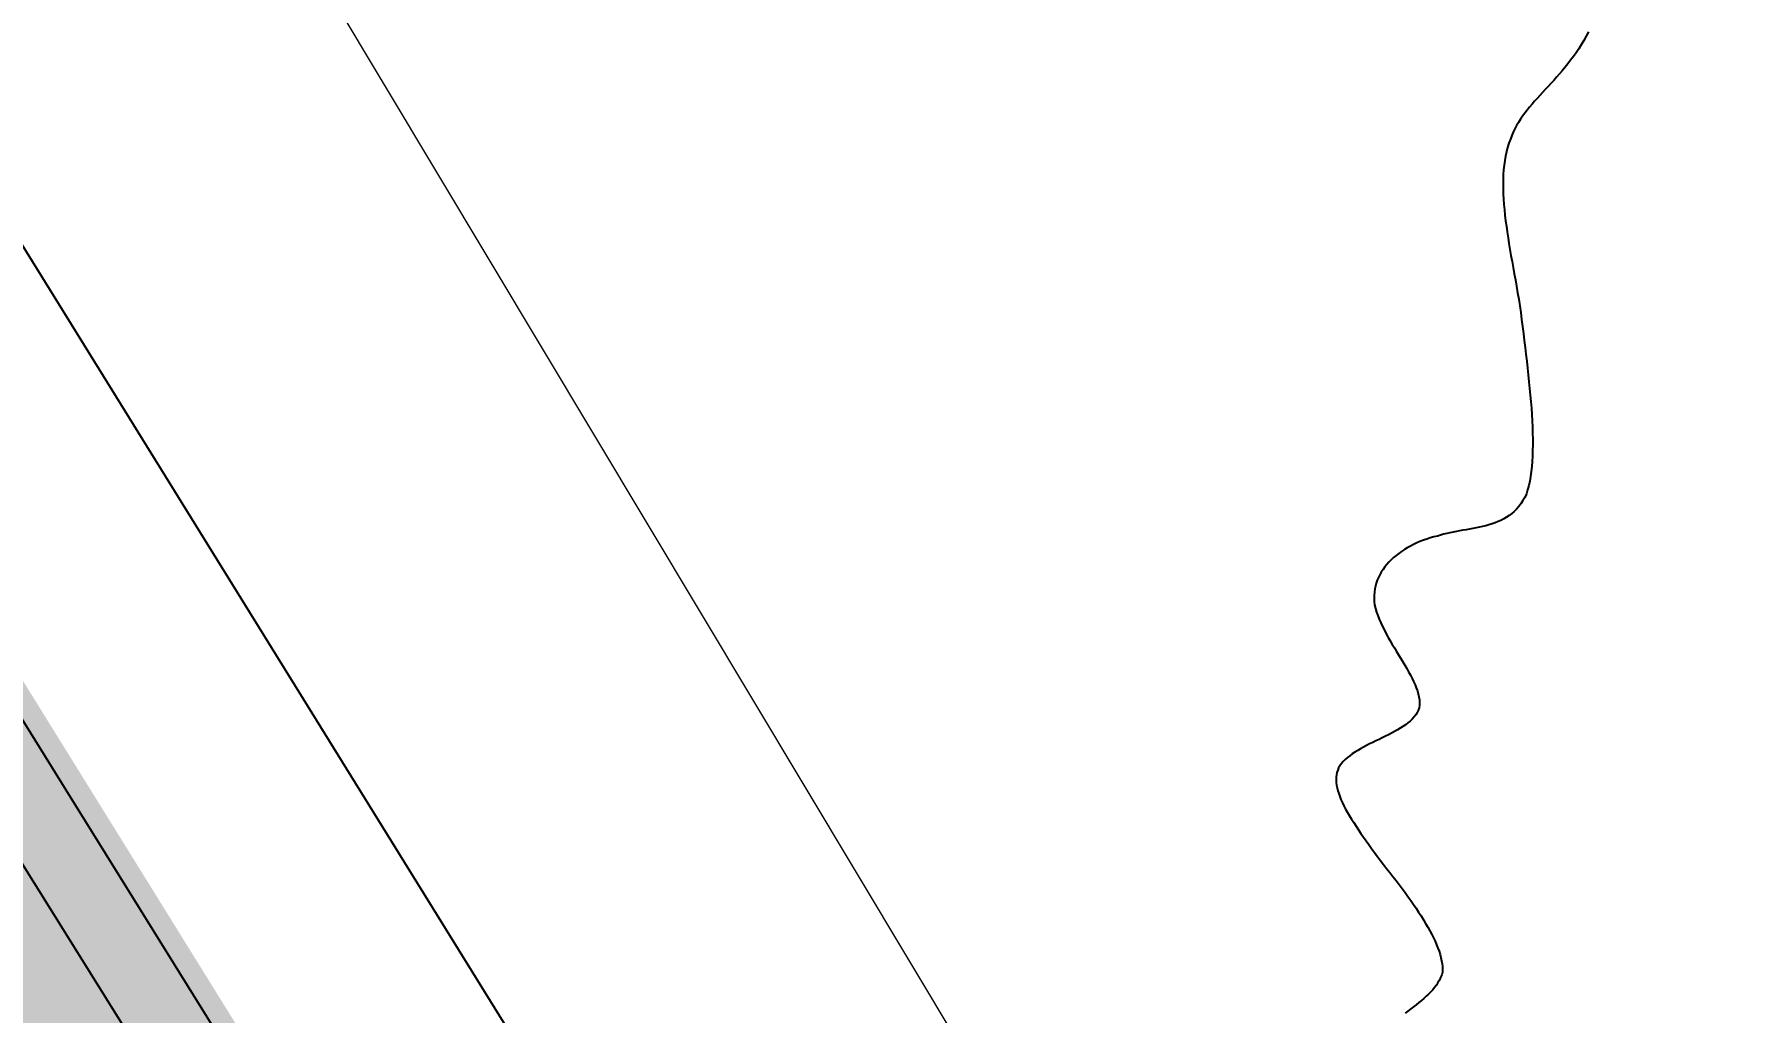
# Model space of a CAD drawing. Header units: metres. Extents: x 3 to 509016, y 4 to 6969473.
# Drawn here: x 507894.491 to 507896.852, y 6967177.483 to 6967178.844 of the extents above; entities that cross this region are included whole.
import ezdxf

# ---------------------------------------------------------------- set-up
doc = ezdxf.new("R2010")
doc.units = ezdxf.units.M
doc.layers.add('_PROP-BDY', color=6, linetype='Continuous', plot=False)
for name, color, linetype in [('C_TEXT_DIMS', 1, 'Continuous'), ('EWS_BATTER TOE', 252, 'Continuous'), ('HATCH_LANDSCAPE', 1, 'Continuous'), ('mga2020DR_UNLINED', 252, 'Continuous'), ('mga2020VEG_TREE', 252, 'Continuous'), ('XREF', 7, 'Continuous')]:
    doc.layers.add(name, color=color, linetype=linetype)
doc.layers.add('D_UG_PIPES', color=252, linetype='EXIST_SWD', lineweight=0)
doc.styles.add('ISOCP', font='isocp.shx')
doc.styles.get("Standard").update_dxf_attribs({"font": 'ARIALN.TTF'})
doc.linetypes.add('EXIST_SWD', pattern='A,5,-2.5,5,-2,["SWD",Standard,S=2.5,R=0,X=0,Y=-1.25],-8,5,-2.5,5,-2.5', length=37.5)
doc.dimstyles.new('ISOCP', dxfattribs={"dimtxt": 2.5, "dimasz": 3, "dimexe": 1.5, "dimexo": 5, "dimgap": 1.5, "dimtad": 1, "dimzin": 0, "dimdsep": 46, "dimtxsty": 'ISOCP', "dimcen": 1, "dimclrd": 256, "dimclre": 256, "dimclrt": 7, "dimadec": 0, "dimazin": 0, "dimtfac": 1, "dimtmove": 0, "dimatfit": 2, "dimfxl": 1, "dimtfill": 1, "dimtolj": 1, "dimtzin": 0, "dimlwd": -1, "dimlwe": -1, "dimarcsym": 0})

# ---------------------------------------------------------------- blocks, each defined once
blk = doc.blocks.new('XD_HATCH')
at = {"layer": 'HATCH_LANDSCAPE', "ltscale": 0.5}
h = blk.add_hatch(dxfattribs=at)
h.set_pattern_fill('GRASS', color=256, scale=0.05)
h.set_pattern_definition([(212.013854887, (0, 0), (-0.28538859865, -1.2375190291), [0.238125, -1.557926224]), (167.013854887, (0, 0), (-0.28538859868, -1.23751902925), [0.238125, -1.031875]), (257.013854887, (0, 0), (1.23751902925, -0.28538859868), [0.238125, -1.031875])])
edge = h.paths.add_edge_path()
edge.add_line((507834.6194, 6967286.6003), (507833.7745, 6967278.3766))
edge.add_line((507833.7745, 6967278.3766), (507834.4563, 6967266.5732))
edge.add_arc((507833.4405, 6967266.3882), 1.0325, -56.8269, 10.3208, ccw=False)
edge.add_line((507834.0055, 6967265.524), (507833.7027, 6967265.3348))
edge.add_line((507833.7027, 6967265.3348), (507831.8595, 6967265.8814))
edge.add_arc((507790.5773, 6967261.1965), 41.5471, 6.4744, 11.72996)
edge.add_arc((507652.9266, 6967269.5696), 178.3302, 0.023588, 2.717699)
edge.add_arc((507863.8943, 6967277.5885), 32.8409, 156.38178, 179.23816, ccw=False)
edge.add_line((507833.8043, 6967290.7459), (507834.868, 6967290.3037))
edge.add_line((507834.868, 6967290.3037), (507834.6194, 6967286.6003))
edge = h.paths.add_edge_path()
edge.add_line((507840.3758, 6967264.2031), (507839.0111, 6967268.6216))
edge.add_line((507839.0111, 6967268.6216), (507838.9485, 6967268.9634))
edge.add_line((507838.9485, 6967268.9634), (507838.9635, 6967269.4631))
edge.add_line((507838.9635, 6967269.4631), (507838.7986, 6967271.4707))
edge.add_line((507838.7986, 6967271.4707), (507838.5426, 6967271.9806))
edge.add_line((507838.5426, 6967271.9806), (507838.3277, 6967272.489))
edge.add_line((507838.3277, 6967272.489), (507838.1812, 6967272.9949))
edge.add_line((507838.1812, 6967272.9949), (507838.0533, 6967273.5))
edge.add_line((507838.0533, 6967273.5), (507837.435, 6967274.5364))
edge.add_line((507837.435, 6967274.5364), (507837.4424, 6967274.8298))
edge.add_line((507837.4424, 6967274.8298), (507837.523, 6967275.3334))
edge.add_line((507837.523, 6967275.3334), (507837.4511, 6967275.831))
edge.add_line((507837.4511, 6967275.831), (507837.4008, 6967276.3294))
edge.add_line((507837.4008, 6967276.3294), (507837.3858, 6967276.8292))
edge.add_line((507837.3858, 6967276.8292), (507837.3708, 6967277.329))
edge.add_line((507837.3708, 6967277.329), (507837.3559, 6967277.8288))
edge.add_line((507837.3559, 6967277.8288), (507837.2868, 6967278.3259))
edge.add_line((507837.2868, 6967278.3259), (507837.6201, 6967280.3039))
edge.add_line((507837.6201, 6967280.3039), (507837.7291, 6967281.2981))
edge.add_line((507837.7291, 6967281.2981), (507837.7573, 6967281.7976))
edge.add_line((507837.7573, 6967281.7976), (507837.7637, 6967283.3032))
edge.add_line((507837.7637, 6967283.3032), (507837.8004, 6967283.8019))
edge.add_line((507837.8004, 6967283.8019), (507837.9, 6967284.2949))
edge.add_line((507837.9, 6967284.2949), (507838.1892, 6967285.2728))
edge.add_line((507838.1892, 6967285.2728), (507838.2709, 6967285.7675))
edge.add_line((507838.2709, 6967285.7675), (507838.3266, 6967286.2645))
edge.add_line((507838.3266, 6967286.2645), (507837.056, 6967286.299))
edge.add_line((507837.056, 6967286.299), (507837.0835, 6967286.024))
edge.add_line((507837.0835, 6967286.024), (507836.2865, 6967278.3018))
edge.add_line((507836.2865, 6967278.3018), (507836.7877, 6967269.7623))
edge.add_line((507836.7877, 6967269.7623), (507836.9971, 6967265.9725))
edge.add_arc((507835.4372, 6967265.8975), 1.5617, -51.2364, 2.7548, ccw=False)
edge.add_line((507836.415, 6967264.6797), (507834.7625, 6967263.6386))
edge.add_line((507834.7625, 6967263.6386), (507834.4122, 6967261.6514))
edge.add_line((507834.4122, 6967261.6514), (507838.3369, 6967255.3696))
edge.add_arc((507838.6337, 6967255.5551), 0.35, 211.9938, 302.0004)
edge.add_line((507838.8192, 6967255.2583), (507843.102, 6967257.934))
edge.add_line((507843.102, 6967257.934), (507849.8852, 6967247.0769))
edge.add_line((507849.8852, 6967247.0769), (507845.6775, 6967244.448))
edge.add_arc((507845.8629, 6967244.1511), 0.35, 121.996, 211.996)
edge.add_line((507845.5661, 6967243.9657), (507846.3609, 6967242.6936))
edge.add_arc((507846.6577, 6967242.879), 0.35, 211.996, 301.996)
edge.add_line((507846.8432, 6967242.5822), (507851.0509, 6967245.2111))
edge.add_line((507851.0509, 6967245.2111), (507857.8321, 6967234.3573))
edge.add_line((507857.8321, 6967234.3573), (507858.9988, 6967232.4898))
edge.add_line((507858.9988, 6967232.4898), (507868.4293, 6967217.3956))
edge.add_line((507868.4293, 6967217.3956), (507869.595, 6967215.5298))
edge.add_line((507869.595, 6967215.5298), (507879.0265, 6967200.4339))
edge.add_line((507879.0265, 6967200.4339), (507880.1922, 6967198.5681))
edge.add_line((507880.1922, 6967198.5681), (507889.6237, 6967183.4722))
edge.add_line((507889.6237, 6967183.4722), (507890.8655, 6967181.6516))
edge.add_line((507890.8655, 6967181.6516), (507890.7894, 6967181.6064))
edge.add_line((507890.7894, 6967181.6064), (507900.2209, 6967166.5105))
edge.add_line((507900.2209, 6967166.5105), (507895.9381, 6967163.8347))
edge.add_arc((507896.1235, 6967163.5378), 0.35, 121.994, 211.996)
edge.add_line((507895.8267, 6967163.3524), (507896.6215, 6967162.0802))
edge.add_arc((507896.9183, 6967162.2657), 0.35, 211.9984, 301.996)
edge.add_line((507897.1038, 6967161.9689), (507901.3866, 6967164.6447))
edge.add_line((507901.3866, 6967164.6447), (507910.8181, 6967149.5487))
edge.add_line((507910.8181, 6967149.5487), (507906.5469, 6967146.8811))
edge.add_arc((507906.7649, 6967146.6028), 0.3535, 128.0734, 218.4885)
edge.add_line((507906.4882, 6967146.3828), (507907.8077, 6967145.0972))
edge.add_line((507907.8077, 6967145.0972), (507909.4019, 6967144.1738))
edge.add_line((507909.4019, 6967144.1738), (507911.1824, 6967145.0318))
edge.add_line((507911.1824, 6967145.0318), (507911.5938, 6967146.4662))
edge.add_line((507911.5938, 6967146.4662), (507913.3116, 6967147.5395))
edge.add_line((507913.3116, 6967147.5395), (507911.7607, 6967150.3145))
edge.add_line((507911.7607, 6967150.3145), (507911.3517, 6967151.1377))
edge.add_line((507911.3517, 6967151.1377), (507910.3123, 6967152.8466))
edge.add_line((507910.3123, 6967152.8466), (507910.0252, 6967153.2568))
edge.add_line((507910.0252, 6967153.2568), (507908.2386, 6967155.6779))
edge.add_line((507908.2386, 6967155.6779), (507906.8185, 6967157.7385))
edge.add_line((507906.8185, 6967157.7385), (507905.1467, 6967160.2314))
edge.add_line((507905.1467, 6967160.2314), (507902.6614, 6967164.5743))
edge.add_line((507902.6614, 6967164.5743), (507901.6885, 6967166.3247))
edge.add_line((507901.6885, 6967166.3247), (507890.3492, 6967184.5912))
edge.add_line((507890.3492, 6967184.5912), (507887.9238, 6967188.3817))
edge.add_line((507887.9238, 6967188.3817), (507882.2644, 6967197.2262))
edge.add_line((507882.2644, 6967197.2262), (507881.0853, 6967198.9492))
edge.add_line((507881.0853, 6967198.9492), (507875.2149, 6967208.1494))
edge.add_line((507875.2149, 6967208.1494), (507870.7184, 6967215.3627))
edge.add_line((507870.7184, 6967215.3627), (507864.5811, 6967226.2674))
edge.add_line((507864.5811, 6967226.2674), (507858.7045, 6967235.0792))
edge.add_line((507858.7045, 6967235.0792), (507856.2419, 6967238.7442))
edge.add_line((507856.2419, 6967238.7442), (507855.1022, 6967240.3904))
edge.add_line((507855.1022, 6967240.3904), (507854.8173, 6967240.8019))
edge.add_line((507854.8173, 6967240.8019), (507854.0618, 6967242.0986))
edge.add_line((507854.0618, 6967242.0986), (507852.576, 6967244.7077))
edge.add_line((507852.576, 6967244.7077), (507851.066, 6967247.3016))
edge.add_line((507851.066, 6967247.3016), (507849.5393, 6967249.8852))
edge.add_line((507849.5393, 6967249.8852), (507848.9949, 6967250.7242))
edge.add_line((507848.9949, 6967250.7242), (507848.7226, 6967251.1437))
edge.add_line((507848.7226, 6967251.1437), (507848.4401, 6967251.5567))
edge.add_line((507848.4401, 6967251.5567), (507847.8618, 6967252.3745))
edge.add_line((507847.8618, 6967252.3745), (507847.3356, 6967253.2249))
edge.add_line((507847.3356, 6967253.2249), (507845.7975, 6967255.8013))
edge.add_line((507845.7975, 6967255.8013), (507844.2186, 6967258.446))
edge.add_line((507844.2186, 6967258.446), (507842.8502, 6967261.0217))
edge.add_line((507842.8502, 6967261.0217), (507842.6112, 6967261.4614))
edge.add_line((507842.6112, 6967261.4614), (507842.0412, 6967262.2858))
edge.add_line((507842.0412, 6967262.2858), (507840.3758, 6967264.2031))
blk = doc.blocks.new('25027_BNP_Skygate Play-Sheet - 000101 - SITE PLAN')
at = {"layer": '_PROP-BDY'}
blk.add_line((-2401700.5, 3945943.9), (-2257300.5, 3945943.9), dxfattribs=at)
blk = doc.blocks.new('XE_ARCH')
at = {"xscale": 0.001, "yscale": 0.001, "zscale": 0.001, "rotation": 121.996}
blk.add_blockref('25027_BNP_Skygate Play-Sheet - 000101 - SITE PLAN', (509988.1258, 6971273.7702), dxfattribs=at)
blk = doc.blocks.new('XE_LOT BOUNDARY')
at = {"layer": '_PROP-BDY'}
blk.add_line((507914.1948, 6967146.1257), (507837.683, 6967268.5892), dxfattribs=at)
blk = doc.blocks.new('BAC V TREE')
for p, q in [((16.7039, 1.557), (16.6819, 1.5179)), ((16.7225, 1.5952), (16.7039, 1.557)), ((16.5881, 1.3744), (16.5635, 1.3413)), ((16.6123, 1.4084), (16.5881, 1.3744)), ((16.636, 1.4437), (16.6123, 1.4084)), ((16.6593, 1.4801), (16.636, 1.4437)), ((16.6819, 1.5179), (16.6593, 1.4801)), ((16.4629, 1.2184), (16.4374, 1.1896)), ((16.4883, 1.2479), (16.4629, 1.2184)), ((16.5136, 1.2782), (16.4883, 1.2479)), ((16.5387, 1.3093), (16.5136, 1.2782)), ((16.5635, 1.3413), (16.5387, 1.3093)), ((16.3367, 1.0794), (16.3121, 1.0528)), ((16.3616, 1.1063), (16.3367, 1.0794)), ((16.3868, 1.1336), (16.3616, 1.1063)), ((16.4121, 1.1613), (16.3868, 1.1336)), ((16.4374, 1.1896), (16.4121, 1.1613)), ((16.1959, 0.9213), (16.1745, 0.8948)), ((16.218, 0.9477), (16.1959, 0.9213)), ((16.2408, 0.9739), (16.218, 0.9477)), ((16.2641, 1.0001), (16.2408, 0.9739)), ((16.2879, 1.0264), (16.2641, 1.0001)), ((16.3121, 1.0528), (16.2879, 1.0264)), ((16.0974, 0.7854), (16.0805, 0.7569)), ((16.1153, 0.8134), (16.0974, 0.7854)), ((16.1341, 0.8409), (16.1153, 0.8134)), ((16.1539, 0.868), (16.1341, 0.8409)), ((16.1745, 0.8948), (16.1539, 0.868)), ((16.0249, 0.6354), (16.0115, 0.5988)), ((16.0369, 0.667), (16.0249, 0.6354)), ((16.0502, 0.6977), (16.0369, 0.667)), ((16.0648, 0.7276), (16.0502, 0.6977)), ((16.0805, 0.7569), (16.0648, 0.7276)), ((15.981, 0.4842), (15.9739, 0.4443)), ((15.9896, 0.5232), (15.981, 0.4842)), ((15.9998, 0.5614), (15.9896, 0.5232)), ((16.0115, 0.5988), (15.9998, 0.5614)), ((15.9608, 0.32), (15.959, 0.2769)), ((15.9639, 0.3622), (15.9608, 0.32)), ((15.9682, 0.4037), (15.9639, 0.3622)), ((15.9739, 0.4443), (15.9682, 0.4037)), ((15.959, 0.2769), (15.9584, 0.2331)), ((15.9584, 0.2331), (15.9589, 0.1885)), ((15.9589, 0.1885), (15.9604, 0.1432)), ((15.9604, 0.1432), (15.9629, 0.0971)), ((15.9629, 0.0971), (15.9664, 0.0502)), ((15.9664, 0.0502), (15.9707, 0.0026)), ((15.9707, 0.0026), (15.9759, -0.0458)), ((15.9759, -0.0458), (15.9818, -0.0949)), ((15.9818, -0.0949), (15.9884, -0.1447)), ((15.9884, -0.1447), (15.9956, -0.1952)), ((15.9956, -0.1952), (16.0034, -0.2464)), ((16.0034, -0.2464), (16.0117, -0.2984)), ((16.0117, -0.2984), (16.0205, -0.351)), ((16.0205, -0.351), (16.0297, -0.4043)), ((16.0297, -0.4043), (16.0392, -0.4583)), ((16.0392, -0.4583), (16.049, -0.513)), ((16.049, -0.513), (16.059, -0.5684)), ((16.059, -0.5684), (16.0691, -0.6244)), ((16.0691, -0.6244), (16.0794, -0.6811)), ((16.0794, -0.6811), (16.0896, -0.7384)), ((16.0896, -0.7384), (16.0999, -0.7963)), ((16.0999, -0.7963), (16.11, -0.8549)), ((16.11, -0.8549), (16.1177, -0.9168)), ((16.1177, -0.9168), (16.1254, -0.9789)), ((16.1254, -0.9789), (16.1331, -1.0412)), ((16.1331, -1.0412), (16.1409, -1.1034)), ((16.1409, -1.1034), (16.1486, -1.1657)), ((16.1486, -1.1657), (16.1562, -1.2279)), ((16.1562, -1.2279), (16.1637, -1.2899)), ((16.1637, -1.2899), (16.171, -1.3516)), ((16.171, -1.3516), (16.178, -1.4131)), ((16.178, -1.4131), (16.1847, -1.4742)), ((16.1847, -1.4742), (16.191, -1.5348)), ((16.191, -1.5348), (16.197, -1.5949)), ((16.197, -1.5949), (16.2025, -1.6543)), ((16.2025, -1.6543), (16.2075, -1.7131)), ((16.2075, -1.7131), (16.212, -1.7712)), ((16.212, -1.7712), (16.2158, -1.8284)), ((16.2158, -1.8284), (16.219, -1.8847)), ((16.219, -1.8847), (16.2215, -1.9401)), ((16.2215, -1.9401), (16.2233, -1.9944)), ((16.2233, -1.9944), (16.2243, -2.0476)), ((16.2244, -2.0996), (16.2236, -2.1503)), ((16.2243, -2.0476), (16.2244, -2.0996)), ((16.2191, -2.2477), (16.2153, -2.2942)), ((16.2219, -2.1997), (16.2191, -2.2477)), ((16.2236, -2.1503), (16.2219, -2.1997)), ((16.1972, -2.4242), (16.1887, -2.464)), ((16.2044, -2.3825), (16.1972, -2.4242)), ((16.2105, -2.3392), (16.2044, -2.3825)), ((16.2153, -2.2942), (16.2105, -2.3392)), ((16.1528, -2.5699), (16.1364, -2.5992)), ((16.1678, -2.5381), (16.1528, -2.5699)), ((16.179, -2.502), (16.1678, -2.5381)), ((16.1887, -2.464), (16.179, -2.502)), ((16.014, -2.732), (15.9902, -2.7479)), ((16.0369, -2.7145), (16.014, -2.732)), ((16.059, -2.6953), (16.0369, -2.7145)), ((16.08, -2.6743), (16.059, -2.6953)), ((16.0999, -2.6513), (16.08, -2.6743)), ((16.1187, -2.6264), (16.0999, -2.6513)), ((16.1364, -2.5992), (16.1187, -2.6264)), ((15.4827, -2.886), (15.4541, -2.8924)), ((15.5116, -2.8801), (15.4827, -2.886)), ((15.5408, -2.8746), (15.5116, -2.8801)), ((15.5701, -2.8693), (15.5408, -2.8746)), ((15.5996, -2.8642), (15.5701, -2.8693)), ((15.6291, -2.8592), (15.5996, -2.8642)), ((15.6587, -2.8541), (15.6291, -2.8592)), ((15.6881, -2.8488), (15.6587, -2.8541)), ((15.7175, -2.8432), (15.6881, -2.8488)), ((15.7466, -2.8372), (15.7175, -2.8432)), ((15.7755, -2.8308), (15.7466, -2.8372)), ((15.8041, -2.8237), (15.7755, -2.8308)), ((15.8323, -2.8159), (15.8041, -2.8237)), ((15.8601, -2.8073), (15.8323, -2.8159)), ((15.8874, -2.7977), (15.8601, -2.8073)), ((15.9141, -2.7871), (15.8874, -2.7977)), ((15.9401, -2.7754), (15.9141, -2.7871)), ((15.9655, -2.7623), (15.9401, -2.7754)), ((15.9902, -2.7479), (15.9655, -2.7623)), ((15.075, -3.0365), (15.0495, -3.0533)), ((15.1014, -3.0205), (15.075, -3.0365)), ((15.1287, -3.0054), (15.1014, -3.0205)), ((15.1567, -2.991), (15.1287, -3.0054)), ((15.1855, -2.9775), (15.1567, -2.991)), ((15.215, -2.9649), (15.1855, -2.9775)), ((15.2451, -2.9532), (15.215, -2.9649)), ((15.2758, -2.9424), (15.2451, -2.9532)), ((15.307, -2.9325), (15.2758, -2.9424)), ((15.3386, -2.9236), (15.307, -2.9325)), ((15.3707, -2.9156), (15.3386, -2.9236)), ((15.398, -2.9071), (15.3707, -2.9156)), ((15.4258, -2.8994), (15.398, -2.9071)), ((15.4541, -2.8924), (15.4258, -2.8994)), ((14.9182, -3.1699), (14.9004, -3.1919)), ((14.9372, -3.1487), (14.9182, -3.1699)), ((14.9574, -3.1282), (14.9372, -3.1487)), ((14.9788, -3.1083), (14.9574, -3.1282)), ((15.0013, -3.0892), (14.9788, -3.1083)), ((15.0249, -3.0709), (15.0013, -3.0892)), ((15.0495, -3.0533), (15.0249, -3.0709)), ((14.8235, -3.3366), (14.8161, -3.3628)), ((14.8325, -3.311), (14.8235, -3.3366)), ((14.8431, -3.2859), (14.8325, -3.311)), ((14.8553, -3.2615), (14.8431, -3.2859)), ((14.8689, -3.2377), (14.8553, -3.2615)), ((14.884, -3.2144), (14.8689, -3.2377)), ((14.9004, -3.1919), (14.884, -3.2144)), ((14.8043, -3.4444), (14.804, -3.4726)), ((14.804, -3.4726), (14.8056, -3.5013)), ((14.8064, -3.4167), (14.8043, -3.4444)), ((14.8104, -3.3895), (14.8064, -3.4167)), ((14.8161, -3.3628), (14.8104, -3.3895)), ((14.8056, -3.5013), (14.8092, -3.5304)), ((14.8092, -3.5304), (14.8172, -3.563)), ((14.8172, -3.563), (14.8269, -3.5955)), ((14.8269, -3.5955), (14.8382, -3.6281)), ((14.8382, -3.6281), (14.8509, -3.6606)), ((14.8509, -3.6606), (14.8648, -3.6931)), ((14.8648, -3.6931), (14.8798, -3.7255)), ((14.8798, -3.7255), (14.8959, -3.7578)), ((14.8959, -3.7578), (14.9127, -3.7901)), ((14.9127, -3.7901), (14.9303, -3.8221)), ((14.9303, -3.8221), (14.9484, -3.8541)), ((14.9484, -3.8541), (14.967, -3.8858)), ((14.967, -3.8858), (14.9858, -3.9174)), ((14.9858, -3.9174), (15.0048, -3.9488)), ((15.0048, -3.9488), (15.0237, -3.9799)), ((15.0237, -3.9799), (15.0425, -4.0108)), ((15.0425, -4.0108), (15.061, -4.0414)), ((15.061, -4.0414), (15.0791, -4.0717)), ((15.0791, -4.0717), (15.0966, -4.1017)), ((15.0966, -4.1017), (15.1134, -4.1313)), ((15.1134, -4.1313), (15.1294, -4.1606)), ((15.1294, -4.1606), (15.1443, -4.1896)), ((15.1443, -4.1896), (15.1581, -4.2181)), ((15.1581, -4.2181), (15.1707, -4.2462)), ((15.1707, -4.2462), (15.1818, -4.2739)), ((15.1818, -4.2739), (15.1914, -4.3011)), ((15.1914, -4.3011), (15.1992, -4.3279)), ((15.1992, -4.3279), (15.2053, -4.3541)), ((15.2053, -4.3541), (15.2093, -4.3799)), ((15.2093, -4.3799), (15.2112, -4.4051)), ((15.2112, -4.4051), (15.2109, -4.4297)), ((15.1449, -4.5531), (15.1265, -4.5707)), ((15.1616, -4.5348), (15.1449, -4.5531)), ((15.1764, -4.5158), (15.1616, -4.5348)), ((15.1892, -4.496), (15.1764, -4.5158)), ((15.1998, -4.4753), (15.1892, -4.496)), ((15.2081, -4.4538), (15.1998, -4.4753)), ((15.2109, -4.4297), (15.2081, -4.4538)), ((14.9053, -4.7074), (14.8772, -4.7212)), ((14.9331, -4.6935), (14.9053, -4.7074)), ((14.9604, -4.6793), (14.9331, -4.6935)), ((14.9871, -4.665), (14.9604, -4.6793)), ((15.013, -4.6503), (14.9871, -4.665)), ((15.0381, -4.6353), (15.013, -4.6503)), ((15.0621, -4.6199), (15.0381, -4.6353)), ((15.0849, -4.604), (15.0621, -4.6199)), ((15.1064, -4.5876), (15.0849, -4.604)), ((15.1265, -4.5707), (15.1064, -4.5876)), ((14.6325, -4.8493), (14.6088, -4.8649)), ((14.6572, -4.834), (14.6325, -4.8493)), ((14.6829, -4.8192), (14.6572, -4.834)), ((14.7094, -4.8047), (14.6829, -4.8192)), ((14.7365, -4.7904), (14.7094, -4.8047)), ((14.7642, -4.7764), (14.7365, -4.7904)), ((14.7922, -4.7625), (14.7642, -4.7764)), ((14.8205, -4.7487), (14.7922, -4.7625)), ((14.8489, -4.735), (14.8205, -4.7487)), ((14.8772, -4.7212), (14.8489, -4.735)), ((14.4781, -5.0099), (14.4714, -5.0307)), ((14.487, -4.9898), (14.4781, -5.0099)), ((14.4981, -4.9704), (14.487, -4.9898)), ((14.5115, -4.9517), (14.4981, -4.9704)), ((14.5277, -4.933), (14.5115, -4.9517)), ((14.5456, -4.915), (14.5277, -4.933)), ((14.5652, -4.8977), (14.5456, -4.915)), ((14.5863, -4.8811), (14.5652, -4.8977)), ((14.6088, -4.8649), (14.5863, -4.8811)), ((14.4641, -5.0743), (14.4635, -5.0971)), ((14.4635, -5.0971), (14.4647, -5.1205)), ((14.4668, -5.0522), (14.4641, -5.0743)), ((14.4647, -5.1205), (14.4677, -5.1446)), ((14.4714, -5.0307), (14.4668, -5.0522)), ((14.4677, -5.1446), (14.4725, -5.1693)), ((14.4725, -5.1693), (14.479, -5.1947)), ((14.479, -5.1947), (14.4871, -5.2206)), ((14.4871, -5.2206), (14.4968, -5.2471)), ((14.4968, -5.2471), (14.5079, -5.2743)), ((14.5079, -5.2743), (14.5204, -5.302)), ((14.5204, -5.302), (14.5343, -5.3303)), ((14.5343, -5.3303), (14.5495, -5.3591)), ((14.5495, -5.3591), (14.5659, -5.3885)), ((14.5659, -5.3885), (14.5834, -5.4185)), ((14.5834, -5.4185), (14.6021, -5.4489)), ((14.6021, -5.4489), (14.6217, -5.48)), ((14.6217, -5.48), (14.6423, -5.5115)), ((14.6423, -5.5115), (14.6637, -5.5435)), ((14.6637, -5.5435), (14.686, -5.576)), ((14.686, -5.576), (14.709, -5.609)), ((14.709, -5.609), (14.7327, -5.6425)), ((14.7327, -5.6425), (14.757, -5.6765)), ((14.757, -5.6765), (14.7819, -5.7109)), ((14.7819, -5.7109), (14.8072, -5.7458)), ((14.8072, -5.7458), (14.8329, -5.7811)), ((14.8329, -5.7811), (14.859, -5.8169)), ((14.859, -5.8169), (14.8878, -5.8533)), ((14.8878, -5.8533), (14.9165, -5.8898)), ((14.9165, -5.8898), (14.9448, -5.9261)), ((14.9448, -5.9261), (14.9729, -5.9624)), ((14.9729, -5.9624), (15.0006, -5.9986)), ((15.0006, -5.9986), (15.0279, -6.0346)), ((15.0279, -6.0346), (15.0547, -6.0705)), ((15.0547, -6.0705), (15.0809, -6.1062)), ((15.0809, -6.1062), (15.1066, -6.1417)), ((15.1066, -6.1417), (15.1317, -6.177)), ((15.1317, -6.177), (15.156, -6.212)), ((15.156, -6.212), (15.1797, -6.2467)), ((15.1797, -6.2467), (15.2025, -6.2811)), ((15.2025, -6.2811), (15.2245, -6.3151)), ((15.2245, -6.3151), (15.2456, -6.3488)), ((15.2456, -6.3488), (15.2657, -6.3821)), ((15.2657, -6.3821), (15.2848, -6.415)), ((15.2848, -6.415), (15.3029, -6.4474)), ((15.3029, -6.4474), (15.3198, -6.4794)), ((15.3198, -6.4794), (15.3356, -6.5109)), ((15.3356, -6.5109), (15.3502, -6.5418)), ((15.3502, -6.5418), (15.3634, -6.5723)), ((15.3634, -6.5723), (15.3754, -6.6021)), ((15.3754, -6.6021), (15.386, -6.6313)), ((15.386, -6.6313), (15.3951, -6.66)), ((15.3951, -6.66), (15.4028, -6.688)), ((15.4028, -6.688), (15.4089, -6.7153)), ((15.4089, -6.7153), (15.4134, -6.7419)), ((15.4169, -6.8173), (15.4091, -6.8422)), ((15.4134, -6.7419), (15.4163, -6.7678)), ((15.4163, -6.7678), (15.4175, -6.7929)), ((15.4175, -6.7929), (15.4169, -6.8173)), ((15.3289, -6.9751), (15.3108, -6.9951)), ((15.3459, -6.9545), (15.3289, -6.9751)), ((15.3615, -6.9334), (15.3459, -6.9545)), ((15.3757, -6.9117), (15.3615, -6.9334)), ((15.3885, -6.8893), (15.3757, -6.9117)), ((15.3996, -6.8661), (15.3885, -6.8893)), ((15.4091, -6.8422), (15.3996, -6.8661)), ((15.1572, -7.1279), (15.1326, -7.1466)), ((15.1814, -7.1093), (15.1572, -7.1279)), ((15.2049, -7.0906), (15.1814, -7.1093)), ((15.2278, -7.072), (15.2049, -7.0906)), ((15.2499, -7.0531), (15.2278, -7.072)), ((15.2712, -7.0341), (15.2499, -7.0531)), ((15.2915, -7.0148), (15.2712, -7.0341)), ((15.3108, -6.9951), (15.2915, -7.0148)), ((15.1075, -7.1654), (15.0822, -7.1844)), ((15.1326, -7.1466), (15.1075, -7.1654))]:
    blk.add_line(p, q)
blk = doc.blocks.new('XE_SURVEY')
at = {"layer": 'D_UG_PIPES', "flags": 128}
blk.add_lwpolyline([(507737.8917, 6967197.6082), (507744.6817, 6967190.0572), (507750.4007, 6967182.5842), (507757.9797, 6967174.4242), (507884.1827, 6967195.8602), (507889.3887, 6967187.5362), (507894.3787, 6967179.7732), (507899.8177, 6967170.7022), (507905.4267, 6967161.7712), (507910.6547, 6967153.5822), (507912.4017, 6967150.5652), (507914.9327, 6967149.7392), (507917.3447, 6967151.3102), (507935.8037, 6967113.2562), (507934.1207, 6967111.8182), (507934.0077, 6967109.3062), (507939.5287, 6967100.7872), (507944.8517, 6967091.9342), (507946.3797, 6967087.3432), (507942.6817, 6967080.3222), (507940.8767, 6967073.6582)], dxfattribs=at)
at = {"layer": 'mga2020DR_UNLINED'}
blk.add_polyline3d([(507890.6991, 6967200.5784, 5.3095), (507917.0056, 6967158.5361, 4.9247), (507917.0056, 6967158.5361, 4.9247), (507919.1786, 6967155.6551, 5.2167), (507918.4585, 6967152.3996, 5.0857), (507916.7436, 6967150.4757, 5.0478), (507914.1248, 6967149.5917, 5.1406), (507910.8669, 6967152.9771, 4.9437), (507908.1175, 6967156.5123, 5.0083), (507905.2456, 6967161.0117, 5.0172), (507902.2408, 6967166.0224, 4.9259), (507891.2965, 6967183.6766, 5.032), (507882.5668, 6967198.5479, 5.0826), (507872.8027, 6967214.6146, 5.104), (507866.3706, 6967225.1018, 4.915), (507858.6914, 6967237.5078, 5.0093), (507849.5586, 6967251.6025, 5.1308), (507842.9819, 6967261.7158, 5.1781), (507840.465, 6967268.6714, 4.7001)], dxfattribs=at)
at = {"layer": 'mga2020VEG_TREE', "xscale": 0.1554417355589352, "yscale": 0.1554417355589352, "zscale": 0.1554417355589352, "rotation": 0.001583333339407246}
blk.add_blockref('BAC V TREE', (507894.0545, 6967178.5986, 4.9796), dxfattribs=at)
blk = doc.blocks.new('*D31')
at = {"layer": 'C_TEXT_DIMS', "linetype": 'Continuous', "transparency": 16777216}
for p, q in [((507885.7195, 6967178.2618), (507884.4431, 6967177.4637)), ((507885.0155, 6967177.114), (507893.6763, 6967163.2613)), ((507895.0211, 6967163.3945), (507893.74, 6967162.5935))]:
    blk.add_line(p, q, dxfattribs=at)
at = {"layer": 'C_TEXT_DIMS', "transparency": 16777216}
for points in [[(507885.1003, 6967177.167), (507884.9307, 6967177.061), (507884.6974, 6967177.6228)], [(507893.7611, 6967163.3143), (507893.5915, 6967163.2083), (507893.9944, 6967162.7526)]]:
    blk.add_solid(points, dxfattribs=at)
at = {"layer": 'C_TEXT_DIMS', "color": 7, "transparency": 16777216, "insert": (507888.8795, 6967169.8961), "char_height": 0.5, "attachment_point": 5, "rotation": 122.0139, "style": 'ISOCP', "bg_fill": 3, "box_fill_scale": 1.1, "bg_fill_color": 256, "bg_fill_true_color": 13158600, "bg_fill_transparency": 0}
blk.add_mtext('\\A1;7 CAR BAYS ', dxfattribs=at)
at = {"layer": 'C_TEXT_DIMS', "color": 7, "transparency": 16777216, "insert": (507889.8807, 6967170.522), "char_height": 0.5, "attachment_point": 5, "rotation": 122.0139, "style": 'ISOCP', "bg_fill": 3, "box_fill_scale": 1.1, "bg_fill_color": 256, "bg_fill_true_color": 13158600, "bg_fill_transparency": 0}
blk.add_mtext('\\A1;@ 2.5m x 5.4m', dxfattribs=at)
blk = doc.blocks.new('XD_DESIGN_1')
at = {"layer": 'EWS_BATTER TOE'}
blk.add_polyline3d([(507892.1685, 6967181.6011, 5.0175), (507892.4323, 6967181.1764, 5.015), (507892.6962, 6967180.7517, 5.0124), (507892.9601, 6967180.327, 5.0099), (507893.224, 6967179.9023, 5.0073), (507893.4879, 6967179.4776, 5.0048), (507893.7518, 6967179.0529, 5.0022), (507894.0156, 6967178.6283, 4.9997), (507894.2795, 6967178.2036, 4.9971), (507894.5434, 6967177.7789, 4.9946), (507894.8073, 6967177.3542, 4.992), (507895.0712, 6967176.9295, 4.9895), (507895.3351, 6967176.5048, 4.9869), (507895.5989, 6967176.0801, 4.9844)], dxfattribs=at)
blk = doc.blocks.new('XD_DESIGN_2')
at = {"layer": 'EWS_BATTER TOE'}
blk.add_polyline3d([(507892.1685, 6967181.6011, 5.0175), (507892.4323, 6967181.1764, 5.015), (507892.6962, 6967180.7517, 5.0124), (507892.9601, 6967180.327, 5.0099), (507893.224, 6967179.9023, 5.0073), (507893.4879, 6967179.4776, 5.0048), (507893.7518, 6967179.0529, 5.0022), (507894.0156, 6967178.6283, 4.9997), (507894.2795, 6967178.2036, 4.9971), (507894.5434, 6967177.7789, 4.9946), (507894.8073, 6967177.3542, 4.992), (507895.0712, 6967176.9295, 4.9895), (507895.3351, 6967176.5048, 4.9869), (507895.5989, 6967176.0801, 4.9844)], dxfattribs=at)

msp = doc.modelspace()

# ---------------------------------------------------------------- block references
for name in ['XD_HATCH', 'XE_ARCH', 'XE_SURVEY']:
    msp.add_blockref(name, (0, 0))
at = {"layer": 'XREF'}
for name in ['XD_HATCH', 'XE_ARCH', 'XE_SURVEY', 'XE_LOT BOUNDARY']:
    msp.add_blockref(name, (0, 0), dxfattribs=at)

# ---------------------------------------------------------------- next in the draw order: dimensions: what is measured, and where the dimension line sits
at = {"layer": 'C_TEXT_DIMS'}
dim = msp.add_linear_dim(base=(507893.9944, 6967162.7526), p1=(507886.1435, 6967178.5269), p2=(507895.4451, 6967163.6596), angle=302.0139, text='7 CAR BAYS \\X@ 2.5m x 5.4m', dimstyle='ISOCP', override={"dimscale": 0, "dimexo": 2.5, "dimarcsym": 1}, dxfattribs=at)
dim.commit()
dim.dimension.update_dxf_attribs({"geometry": '*D31', "text_midpoint": (507889.3459, 6967170.1877), "dimtype": 128})

# ---------------------------------------------------------------- next in the draw order: block references
msp.add_blockref('XD_DESIGN_1', (0, 0))

# ---------------------------------------------------------------- next in the draw order: block references
at = {"layer": 'XREF'}
msp.add_blockref('XD_DESIGN_2', (0, 0), dxfattribs=at)

doc.saveas('drawing.dxf')
